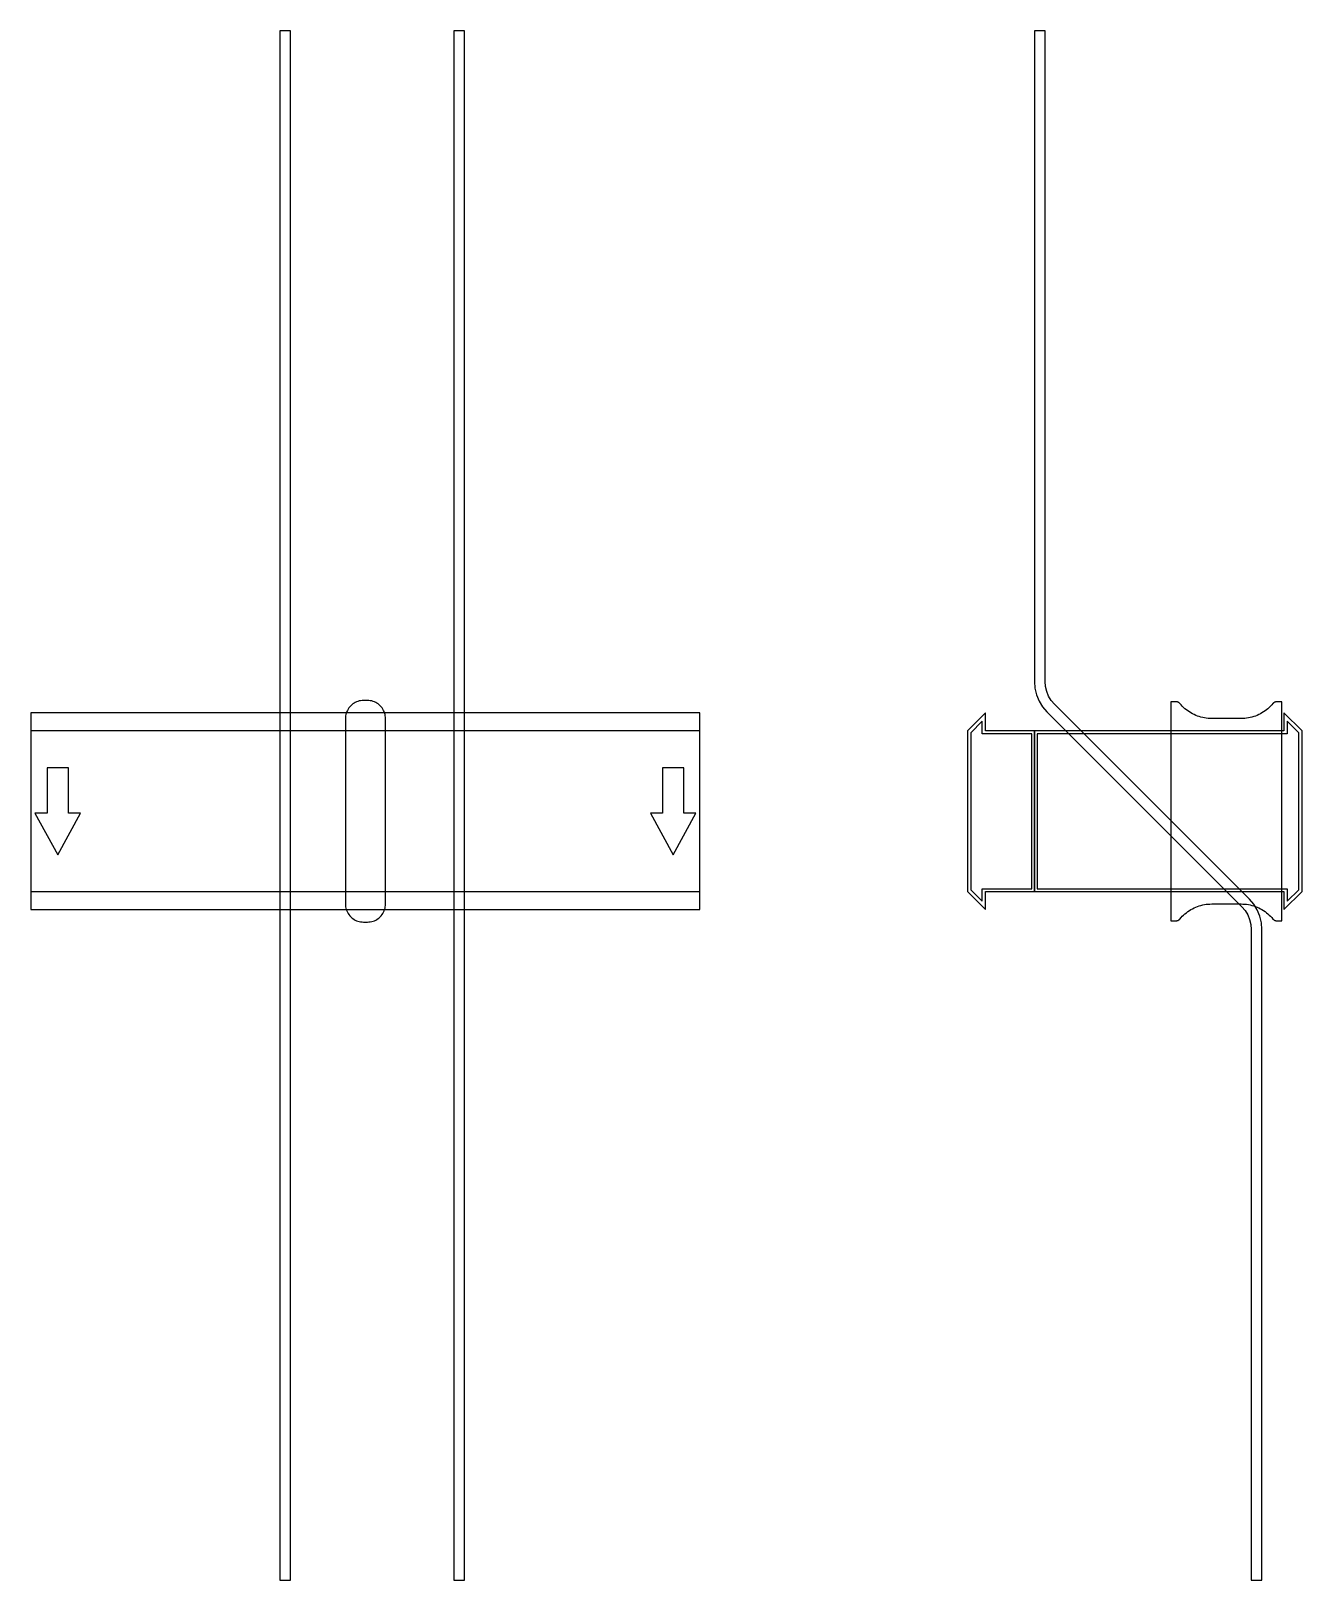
# Model space of a CAD drawing. Extents: x 0 to 950, y -575 to 583.
import ezdxf

# ---------------------------------------------------------------- set-up
doc = ezdxf.new("R2010")
doc.units = 0
doc.layers.add('Halfen', color=7, linetype='CONTINUOUS')

msp = doc.modelspace()

# ---------------------------------------------------------------- linework, layer by layer
at = {"layer": 'Halfen', "color": 7}
for points in [[(194, -574.569), (194, 583.197), (186, 583.197), (186, -574.569)], [(324, -574.569), (324, 583.197), (316, 583.197), (316, -574.569)], [(920, -574.569), (920, -88.284), (919.606, -83.278), (918.434, -78.396), (916.512, -73.757), (913.889, -69.475), (910.627, -65.657), (765.029, 79.941), (762.584, 82.805), (760.616, 86.016), (759.175, 89.495), (758.295, 93.157), (758, 96.912), (758, 583.197), (750, 583.197), (750, 96.912), (750.394, 91.906), (751.566, 87.023), (753.488, 82.384), (756.111, 78.103), (759.373, 74.284), (904.971, -71.314), (907.416, -74.177), (909.384, -77.388), (910.825, -80.868), (911.705, -84.53), (912, -88.284), (912, -574.569)], [(265, -69.3), (265, -56.8), (265, 69.3), (264.958, 70.359), (264.834, 71.412), (264.627, 72.452), (264.339, 73.472), (263.972, 74.466), (263.529, 75.429), (263.011, 76.354), (262.422, 77.235), (261.765, 78.068), (261.046, 78.846), (260.268, 79.565), (259.435, 80.222), (258.554, 80.811), (257.629, 81.329), (256.666, 81.772), (255.672, 82.139), (254.652, 82.427), (253.612, 82.634), (252.559, 82.758), (251.5, 82.8), (248.5, 82.8), (247.441, 82.758), (246.388, 82.634), (245.348, 82.427), (244.328, 82.139), (243.334, 81.772), (242.371, 81.329), (241.446, 80.811), (240.565, 80.222), (239.732, 79.565), (238.954, 78.846), (238.235, 78.068), (237.578, 77.235), (236.989, 76.354), (236.471, 75.429), (236.028, 74.466), (235.661, 73.472), (235.373, 72.452), (235.166, 71.412), (235.042, 70.359), (235, 69.3), (235, -56.8), (235, -69.3), (235.042, -70.359), (235.166, -71.412), (235.373, -72.452), (235.661, -73.472), (236.028, -74.466), (236.471, -75.429), (236.989, -76.354), (237.578, -77.235), (238.235, -78.068), (238.954, -78.846), (239.732, -79.565), (240.565, -80.222), (241.446, -80.811), (242.371, -81.329), (243.334, -81.772), (244.328, -82.139), (245.348, -82.427), (246.388, -82.634), (247.441, -82.758), (248.5, -82.8), (251.5, -82.8), (252.559, -82.758), (253.612, -82.634), (254.652, -82.427), (255.672, -82.139), (256.666, -81.772), (257.629, -81.329), (258.554, -80.811), (259.435, -80.222), (260.268, -79.565), (261.046, -78.846), (261.765, -78.068), (262.422, -77.235), (263.011, -76.354), (263.529, -75.429), (263.972, -74.466), (264.339, -73.472), (264.627, -72.452), (264.834, -71.412), (264.958, -70.359), (265, -69.3)], [(935, -81.8), (935, 81.8), (931, 81.8), (930.846, 81.797), (930.691, 81.786), (930.538, 81.769), (930.385, 81.746), (930.234, 81.715), (930.084, 81.678), (929.936, 81.634), (929.789, 81.584), (929.646, 81.527), (929.505, 81.464), (929.366, 81.395), (929.231, 81.32), (929.1, 81.239), (928.972, 81.153), (928.848, 81.06), (928.728, 80.963), (928.613, 80.86), (928.502, 80.752), (928.397, 80.639), (928.296, 80.522), (927.41, 79.491), (926.479, 78.5), (925.505, 77.551), (924.491, 76.646), (923.437, 75.787), (922.347, 74.975), (921.222, 74.211), (920.064, 73.499), (918.876, 72.838), (917.66, 72.23), (916.418, 71.676), (915.153, 71.178), (913.867, 70.736), (912.563, 70.351), (911.243, 70.024), (909.911, 69.756), (908.567, 69.547), (907.216, 69.397), (905.859, 69.307), (904.5, 69.277), (882.5, 69.277), (881.141, 69.307), (879.784, 69.397), (878.433, 69.547), (877.089, 69.756), (875.757, 70.024), (874.437, 70.351), (873.133, 70.736), (871.847, 71.178), (870.582, 71.676), (869.34, 72.23), (868.124, 72.838), (866.936, 73.499), (865.778, 74.211), (864.653, 74.975), (863.563, 75.787), (862.509, 76.646), (861.495, 77.551), (860.521, 78.5), (859.59, 79.491), (858.704, 80.522), (858.603, 80.639), (858.498, 80.752), (858.387, 80.86), (858.272, 80.963), (858.152, 81.06), (858.028, 81.153), (857.9, 81.239), (857.769, 81.32), (857.634, 81.395), (857.495, 81.464), (857.354, 81.527), (857.211, 81.584), (857.064, 81.634), (856.916, 81.678), (856.766, 81.715), (856.615, 81.746), (856.462, 81.769), (856.309, 81.786), (856.154, 81.797), (856, 81.8), (852, 81.8), (852, -81.8), (856, -81.8), (856.154, -81.797), (856.309, -81.786), (856.462, -81.769), (856.615, -81.746), (856.766, -81.715), (856.916, -81.678), (857.064, -81.634), (857.211, -81.584), (857.354, -81.527), (857.495, -81.464), (857.634, -81.395), (857.769, -81.32), (857.9, -81.239), (858.028, -81.153), (858.152, -81.06), (858.272, -80.963), (858.387, -80.86), (858.498, -80.752), (858.603, -80.639), (858.704, -80.522), (859.59, -79.491), (860.521, -78.5), (861.495, -77.551), (862.509, -76.646), (863.563, -75.787), (864.653, -74.975), (865.778, -74.211), (866.936, -73.499), (868.124, -72.838), (869.34, -72.23), (870.582, -71.676), (871.847, -71.178), (873.133, -70.736), (874.437, -70.351), (875.757, -70.024), (877.089, -69.756), (878.433, -69.547), (879.784, -69.397), (881.141, -69.307), (882.5, -69.277), (904.5, -69.277), (905.859, -69.307), (907.216, -69.397), (908.567, -69.547), (909.911, -69.756), (911.243, -70.024), (912.563, -70.351), (913.867, -70.736), (915.153, -71.178), (916.418, -71.676), (917.66, -72.23), (918.876, -72.838), (920.064, -73.499), (921.222, -74.211), (922.347, -74.975), (923.437, -75.787), (924.491, -76.646), (925.505, -77.551), (926.479, -78.5), (927.41, -79.491), (928.296, -80.522), (928.397, -80.639), (928.502, -80.752), (928.613, -80.86), (928.728, -80.963), (928.848, -81.06), (928.972, -81.153), (929.1, -81.239), (929.231, -81.32), (929.366, -81.395), (929.505, -81.464), (929.646, -81.527), (929.789, -81.584), (929.936, -81.634), (930.084, -81.678), (930.234, -81.715), (930.385, -81.746), (930.538, -81.769), (930.691, -81.786), (930.846, -81.797), (931, -81.8)], [(0, -73.5), (500, -73.5), (500, 73.5), (0, 73.5)], [(750, -60), (750, 60), (713.5, 60), (713.5, 73.5), (700, 60), (700, -60), (713.5, -73.5), (713.5, -60)], [(950, -60), (950, 60), (936.5, 73.5), (936.5, 60), (750, 60), (750, -60), (936.5, -60), (936.5, -73.5)], [(0, -60), (500, -60), (500, 60), (0, 60)], [(748, -58), (748, 58), (711, 58), (711, 67.25), (702.5, 58.75), (702.5, -58.75), (711, -67.25), (711, -58)], [(947.5, -58.75), (947.5, 58.75), (939, 67.25), (939, 58), (752, 58), (752, -58), (939, -58), (939, -67.25)], [(20, -32.5), (37, -1.5), (28, -1.5), (28, 32.5), (12, 32.5), (12, -1.5), (3, -1.5)], [(480, -32.5), (497, -1.5), (488, -1.5), (488, 32.5), (472, 32.5), (472, -1.5), (463, -1.5)]]:
    msp.add_lwpolyline(points, close=True, dxfattribs=at)

doc.saveas('drawing.dxf')
